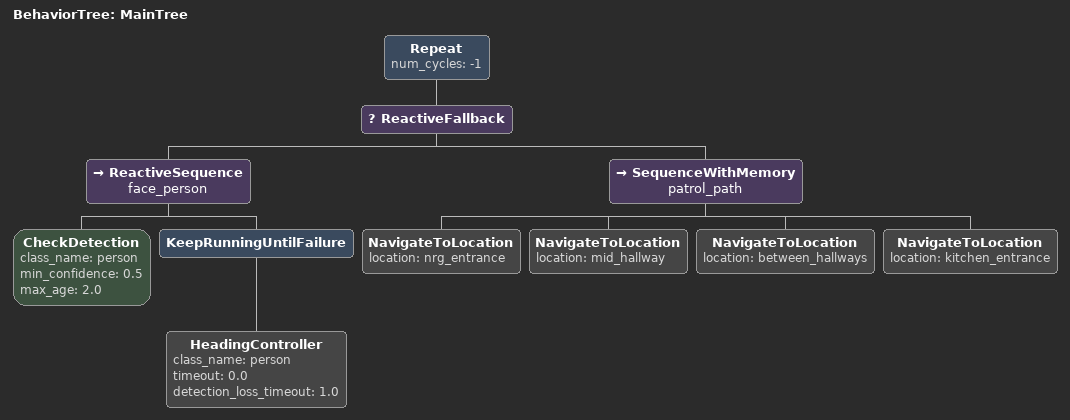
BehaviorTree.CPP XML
<root BTCPP_format="4">
  <BehaviorTree ID="MainTree">
    <Repeat num_cycles="-1">
      <ReactiveFallback>
        <ReactiveSequence name="face_person">
          <CheckDetection class_name="person" min_confidence="0.5" max_age="2.0"/>
          <KeepRunningUntilFailure>
            <HeadingController class_name="person" timeout="0.0" detection_loss_timeout="1.0"/>
          </KeepRunningUntilFailure>
        </ReactiveSequence>
        <SequenceWithMemory name="patrol_path">
          <NavigateToLocation location="nrg_entrance"/>
          <NavigateToLocation location="mid_hallway"/>
          <NavigateToLocation location="between_hallways"/>
          <NavigateToLocation location="kitchen_entrance"/>
        </SequenceWithMemory>
      </ReactiveFallback>
    </Repeat>
  </BehaviorTree>
</root>
